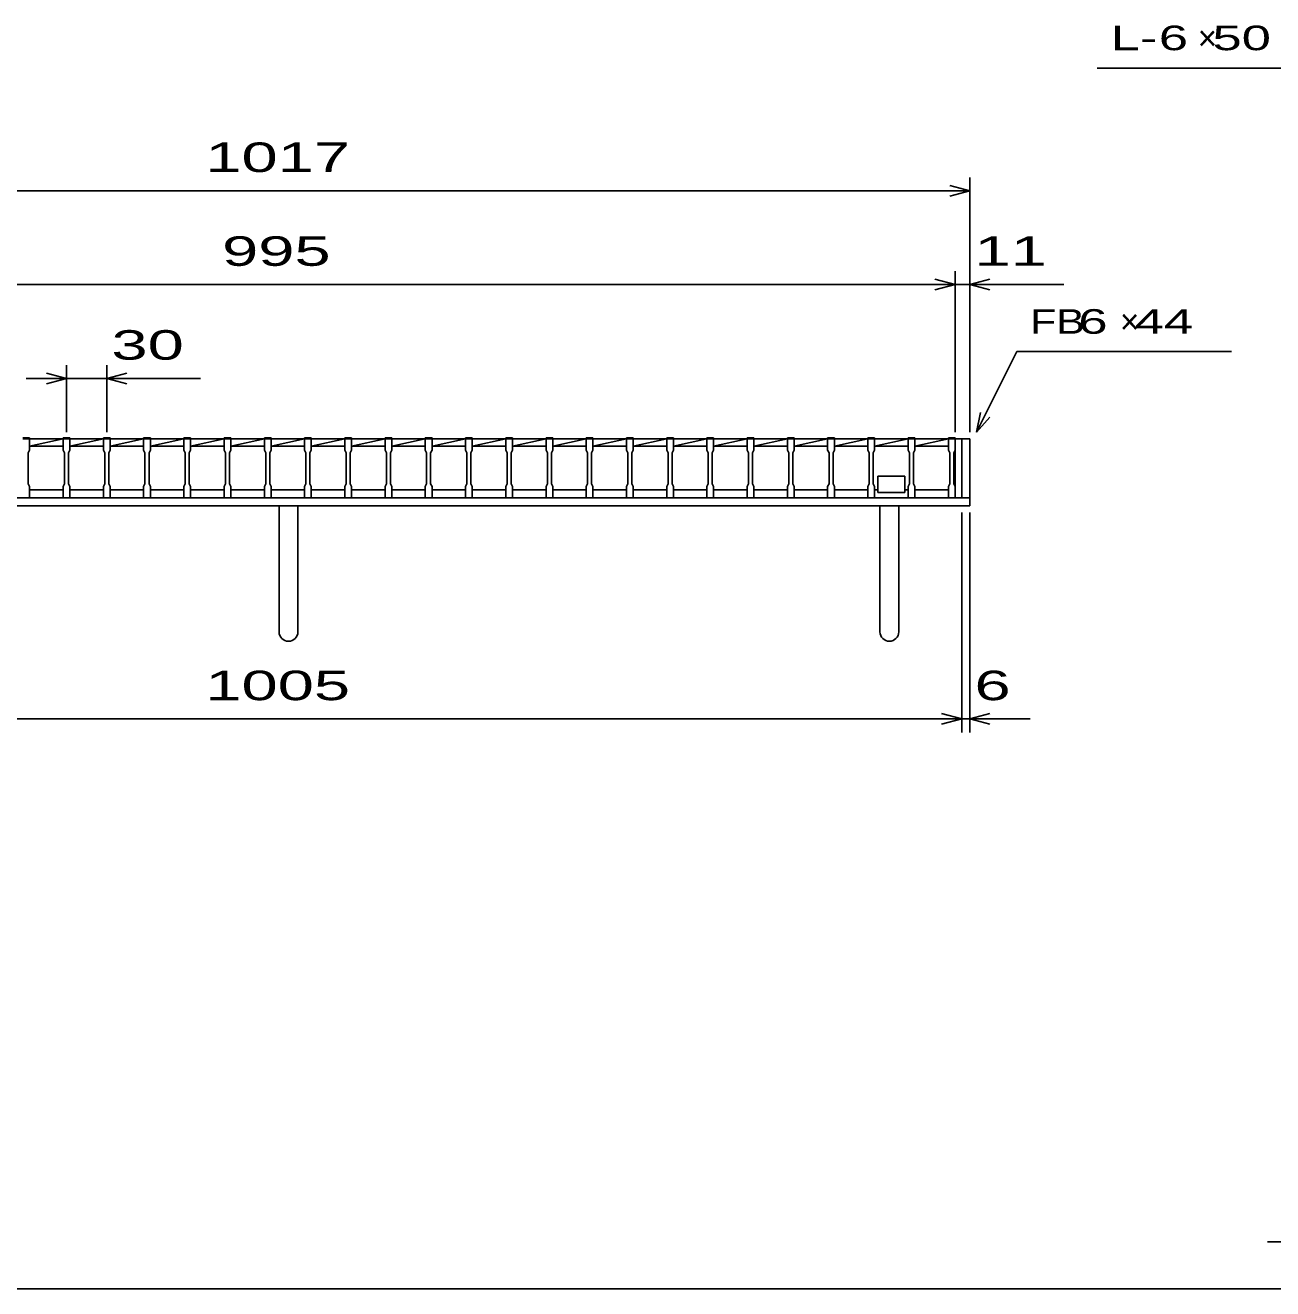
# Model space of a CAD drawing. Units: millimetres, scale not verified. Extents: x -1820 to 1731, y -1282 to 1054.
# Drawn here: x -1117 to -187, y -1146 to -204 of the extents above; entities that cross this region are included whole.
import ezdxf
from ezdxf.enums import TextEntityAlignment as Align

# ---------------------------------------------------------------- set-up
doc = ezdxf.new("R2010")
doc.units = ezdxf.units.MM
doc.header["$LTSCALE"] = 10
for name, color, linetype, lineweight in [('0_2', 150, 'Continuous', 25), ('16', 3, 'Continuous', 25), ('19', 6, 'Continuous', 25), ('22', 4, 'Continuous', 25), ('32', 4, 'Continuous', 25)]:
    doc.layers.add(name, color=color, linetype=linetype, lineweight=lineweight)
doc.styles.add('ベクトル', font='')
doc.styles.get('ベクトル').set_extended_font_data('ベクトル')

msp = doc.modelspace()

# ---------------------------------------------------------------- linework, layer by layer
at = {"layer": '0_2'}
msp.add_line((1731, -1146.5), (-1729, -1146.5), dxfattribs=at)
at = {"layer": '16'}
for p, q in [((-1119, -511.8), (-1114, -511.8)), ((-1114, -512.5), (-1119, -512.5)), ((-1114, -511.8), (-1114, -512.5)), ((-1114, -521), (-1114, -512.5)), ((-1114, -512.5), (-1089, -512.5)), ((-1114, -518), (-1089, -512.5)), ((-1114, -518), (-1089, -518)), ((-1089, -512.5), (-1089, -511.8)), ((-1089, -511.8), (-1084, -511.8)), ((-1089, -512.5), (-1089, -521)), ((-1084, -512.5), (-1089, -512.5)), ((-1084, -511.8), (-1084, -512.5)), ((-1084, -521), (-1084, -512.5)), ((-1084, -512.5), (-1059, -512.5)), ((-1084, -518), (-1059, -512.5)), ((-1084, -518), (-1059, -518)), ((-1059, -512.5), (-1059, -511.8)), ((-1059, -511.8), (-1054, -511.8)), ((-1059, -512.5), (-1059, -521)), ((-1054, -512.5), (-1059, -512.5)), ((-1054, -511.8), (-1054, -512.5)), ((-1054, -521), (-1054, -512.5)), ((-1054, -512.5), (-1029, -512.5)), ((-1054, -518), (-1029, -512.5)), ((-1054, -518), (-1029, -518)), ((-1029, -512.5), (-1029, -511.8)), ((-1029, -511.8), (-1024, -511.8)), ((-1029, -512.5), (-1029, -521)), ((-1024, -512.5), (-1029, -512.5)), ((-1024, -511.8), (-1024, -512.5)), ((-1024, -521), (-1024, -512.5)), ((-1024, -512.5), (-999, -512.5)), ((-1024, -518), (-999, -512.5)), ((-1024, -518), (-999, -518)), ((-999, -512.5), (-999, -511.8)), ((-999, -511.8), (-994, -511.8)), ((-999, -512.5), (-999, -521)), ((-994, -512.5), (-999, -512.5)), ((-994, -511.8), (-994, -512.5)), ((-994, -521), (-994, -512.5)), ((-994, -512.5), (-969, -512.5)), ((-994, -518), (-969, -512.5)), ((-994, -518), (-969, -518)), ((-969, -512.5), (-969, -511.8)), ((-969, -511.8), (-964, -511.8)), ((-969, -512.5), (-969, -521)), ((-964, -512.5), (-969, -512.5)), ((-964, -511.8), (-964, -512.5)), ((-964, -521), (-964, -512.5)), ((-964, -512.5), (-939, -512.5)), ((-964, -518), (-939, -512.5)), ((-964, -518), (-939, -518)), ((-939, -512.5), (-939, -511.8)), ((-939, -511.8), (-934, -511.8)), ((-939, -512.5), (-939, -521)), ((-934, -512.5), (-939, -512.5)), ((-934, -511.8), (-934, -512.5)), ((-934, -521), (-934, -512.5)), ((-934, -512.5), (-909, -512.5)), ((-934, -518), (-909, -512.5)), ((-934, -518), (-909, -518)), ((-909, -512.5), (-909, -511.8)), ((-909, -511.8), (-904, -511.8)), ((-909, -512.5), (-909, -521)), ((-904, -512.5), (-909, -512.5)), ((-904, -511.8), (-904, -512.5)), ((-904, -521), (-904, -512.5)), ((-904, -512.5), (-879, -512.5)), ((-904, -518), (-879, -512.5)), ((-904, -518), (-879, -518)), ((-879, -512.5), (-879, -511.8)), ((-879, -511.8), (-874, -511.8)), ((-879, -512.5), (-879, -521)), ((-874, -512.5), (-879, -512.5)), ((-874, -511.8), (-874, -512.5)), ((-874, -521), (-874, -512.5)), ((-874, -512.5), (-849, -512.5)), ((-874, -518), (-849, -512.5)), ((-874, -518), (-849, -518)), ((-849, -512.5), (-849, -511.8)), ((-849, -511.8), (-844, -511.8)), ((-849, -512.5), (-849, -521)), ((-844, -512.5), (-849, -512.5)), ((-844, -511.8), (-844, -512.5)), ((-844, -521), (-844, -512.5)), ((-844, -512.5), (-819, -512.5)), ((-844, -518), (-819, -512.5)), ((-844, -518), (-819, -518)), ((-819, -512.5), (-819, -511.8)), ((-819, -511.8), (-814, -511.8)), ((-819, -512.5), (-819, -521)), ((-814, -512.5), (-819, -512.5)), ((-814, -511.8), (-814, -512.5)), ((-814, -521), (-814, -512.5)), ((-814, -512.5), (-789, -512.5)), ((-814, -518), (-789, -512.5)), ((-814, -518), (-789, -518)), ((-789, -512.5), (-789, -511.8)), ((-789, -511.8), (-784, -511.8)), ((-789, -512.5), (-789, -521)), ((-784, -512.5), (-789, -512.5)), ((-784, -511.8), (-784, -512.5)), ((-784, -521), (-784, -512.5)), ((-784, -512.5), (-759, -512.5)), ((-784, -518), (-759, -512.5)), ((-784, -518), (-759, -518)), ((-759, -512.5), (-759, -511.8)), ((-759, -511.8), (-754, -511.8)), ((-759, -512.5), (-759, -521)), ((-754, -512.5), (-759, -512.5)), ((-754, -511.8), (-754, -512.5)), ((-754, -521), (-754, -512.5)), ((-754, -512.5), (-729, -512.5)), ((-754, -518), (-729, -512.5)), ((-754, -518), (-729, -518)), ((-729, -512.5), (-729, -511.8)), ((-729, -511.8), (-724, -511.8)), ((-729, -512.5), (-729, -521)), ((-724, -512.5), (-729, -512.5)), ((-724, -511.8), (-724, -512.5)), ((-724, -521), (-724, -512.5)), ((-724, -512.5), (-699, -512.5)), ((-724, -518), (-699, -512.5)), ((-724, -518), (-699, -518)), ((-699, -512.5), (-699, -511.8)), ((-699, -511.8), (-694, -511.8)), ((-699, -512.5), (-699, -521)), ((-694, -512.5), (-699, -512.5)), ((-694, -511.8), (-694, -512.5)), ((-694, -521), (-694, -512.5)), ((-694, -512.5), (-669, -512.5)), ((-694, -518), (-669, -512.5)), ((-694, -518), (-669, -518)), ((-669, -512.5), (-669, -511.8)), ((-669, -511.8), (-664, -511.8)), ((-669, -512.5), (-669, -521)), ((-664, -512.5), (-669, -512.5)), ((-664, -511.8), (-664, -512.5)), ((-664, -521), (-664, -512.5)), ((-664, -512.5), (-639, -512.5)), ((-664, -518), (-639, -512.5)), ((-664, -518), (-639, -518)), ((-639, -512.5), (-639, -511.8)), ((-639, -511.8), (-634, -511.8)), ((-639, -512.5), (-639, -521)), ((-634, -512.5), (-639, -512.5)), ((-634, -511.8), (-634, -512.5)), ((-634, -521), (-634, -512.5)), ((-634, -512.5), (-609, -512.5)), ((-634, -518), (-609, -512.5)), ((-634, -518), (-609, -518)), ((-609, -512.5), (-609, -511.8)), ((-609, -511.8), (-604, -511.8)), ((-609, -512.5), (-609, -521)), ((-604, -512.5), (-609, -512.5)), ((-604, -511.8), (-604, -512.5)), ((-604, -521), (-604, -512.5)), ((-604, -512.5), (-579, -512.5)), ((-604, -518), (-579, -512.5)), ((-604, -518), (-579, -518)), ((-579, -512.5), (-579, -511.8)), ((-579, -511.8), (-574, -511.8)), ((-579, -512.5), (-579, -521)), ((-574, -512.5), (-579, -512.5)), ((-574, -511.8), (-574, -512.5)), ((-574, -521), (-574, -512.5)), ((-574, -512.5), (-549, -512.5)), ((-574, -518), (-549, -512.5)), ((-574, -518), (-549, -518)), ((-549, -512.5), (-549, -511.8)), ((-549, -511.8), (-544, -511.8)), ((-549, -512.5), (-549, -521)), ((-544, -512.5), (-549, -512.5)), ((-544, -511.8), (-544, -512.5)), ((-544, -521), (-544, -512.5)), ((-544, -512.5), (-519, -512.5)), ((-544, -518), (-519, -512.5)), ((-544, -518), (-519, -518)), ((-519, -512.5), (-519, -511.8)), ((-519, -511.8), (-514, -511.8)), ((-519, -512.5), (-519, -521)), ((-514, -512.5), (-519, -512.5)), ((-514, -511.8), (-514, -512.5)), ((-514, -521), (-514, -512.5)), ((-514, -512.5), (-489, -512.5)), ((-514, -518), (-489, -512.5)), ((-514, -518), (-489, -518)), ((-489, -512.5), (-489, -511.8)), ((-489, -511.8), (-484, -511.8)), ((-489, -512.5), (-489, -521)), ((-484, -512.5), (-489, -512.5)), ((-484, -511.8), (-484, -512.5)), ((-484, -521), (-484, -512.5)), ((-484, -512.5), (-459, -512.5)), ((-484, -518), (-459, -512.5)), ((-484, -518), (-459, -518)), ((-459, -512.5), (-459, -511.8)), ((-459, -511.8), (-454, -511.8)), ((-459, -512.5), (-459, -521)), ((-454, -512.5), (-459, -512.5)), ((-454, -511.8), (-454, -512.5)), ((-454, -521), (-454, -512.5)), ((-454, -512.5), (-429, -512.5)), ((-454, -518), (-429, -512.5)), ((-454, -518), (-429, -518)), ((-429, -512.5), (-429, -511.8)), ((-429, -511.8), (-424, -511.8)), ((-429, -512.5), (-429, -521)), ((-424, -512.5), (-429, -512.5)), ((-424, -511.8), (-424, -512.5)), ((-424, -521), (-424, -512.5)), ((-424, -550.5), (-424, -512.5)), ((-1115, -523), (-1114, -521)), ((-1115, -546), (-1115, -523)), ((-1089, -521), (-1088, -523)), ((-1088, -523), (-1088, -546)), ((-1085, -523), (-1084, -521)), ((-1085, -546), (-1085, -523)), ((-1059, -521), (-1058, -523)), ((-1058, -523), (-1058, -546)), ((-1055, -523), (-1054, -521)), ((-1055, -546), (-1055, -523)), ((-1029, -521), (-1028, -523)), ((-1028, -523), (-1028, -546)), ((-1025, -523), (-1024, -521)), ((-1025, -546), (-1025, -523)), ((-999, -521), (-998, -523)), ((-998, -523), (-998, -546)), ((-995, -523), (-994, -521)), ((-995, -546), (-995, -523)), ((-969, -521), (-968, -523)), ((-968, -523), (-968, -546)), ((-965, -523), (-964, -521)), ((-965, -546), (-965, -523)), ((-939, -521), (-938, -523)), ((-938, -523), (-938, -546)), ((-935, -523), (-934, -521)), ((-935, -546), (-935, -523)), ((-909, -521), (-908, -523)), ((-908, -523), (-908, -546)), ((-905, -523), (-904, -521)), ((-905, -546), (-905, -523)), ((-879, -521), (-878, -523)), ((-878, -523), (-878, -546)), ((-875, -523), (-874, -521)), ((-875, -546), (-875, -523)), ((-849, -521), (-848, -523)), ((-848, -523), (-848, -546)), ((-845, -523), (-844, -521)), ((-845, -546), (-845, -523)), ((-819, -521), (-818, -523)), ((-818, -523), (-818, -546)), ((-815, -523), (-814, -521)), ((-815, -546), (-815, -523)), ((-789, -521), (-788, -523)), ((-788, -523), (-788, -546)), ((-785, -523), (-784, -521)), ((-785, -546), (-785, -523)), ((-759, -521), (-758, -523)), ((-758, -523), (-758, -546)), ((-755, -523), (-754, -521)), ((-755, -546), (-755, -523)), ((-729, -521), (-728, -523)), ((-728, -523), (-728, -546)), ((-725, -523), (-724, -521)), ((-725, -546), (-725, -523)), ((-699, -521), (-698, -523)), ((-698, -523), (-698, -546)), ((-695, -523), (-694, -521)), ((-695, -546), (-695, -523)), ((-669, -521), (-668, -523)), ((-668, -523), (-668, -546)), ((-665, -523), (-664, -521)), ((-665, -546), (-665, -523)), ((-639, -521), (-638, -523)), ((-638, -523), (-638, -546)), ((-635, -523), (-634, -521)), ((-635, -546), (-635, -523)), ((-609, -521), (-608, -523)), ((-608, -523), (-608, -546)), ((-605, -523), (-604, -521)), ((-605, -546), (-605, -523)), ((-579, -521), (-578, -523)), ((-578, -523), (-578, -546)), ((-575, -523), (-574, -521)), ((-575, -546), (-575, -523)), ((-549, -521), (-548, -523)), ((-548, -523), (-548, -546)), ((-545, -523), (-544, -521)), ((-545, -546), (-545, -523)), ((-519, -521), (-518, -523)), ((-518, -523), (-518, -546)), ((-515, -523), (-514, -521)), ((-515, -546), (-515, -523)), ((-489, -521), (-488, -523)), ((-488, -523), (-488, -546)), ((-485, -523), (-484, -521)), ((-485, -546), (-485, -523)), ((-459, -521), (-458, -523)), ((-458, -523), (-458, -546)), ((-455, -523), (-454, -521)), ((-455, -546), (-455, -523)), ((-429, -521), (-428, -523)), ((-428, -523), (-428, -546)), ((-425, -523), (-424, -521)), ((-425, -546), (-425, -523)), ((-1114, -548), (-1115, -546)), ((-1088, -546), (-1089, -548)), ((-1084, -548), (-1085, -546)), ((-1058, -546), (-1059, -548)), ((-1054, -548), (-1055, -546)), ((-1028, -546), (-1029, -548)), ((-1024, -548), (-1025, -546)), ((-998, -546), (-999, -548)), ((-994, -548), (-995, -546)), ((-968, -546), (-969, -548)), ((-964, -548), (-965, -546)), ((-938, -546), (-939, -548)), ((-934, -548), (-935, -546)), ((-908, -546), (-909, -548)), ((-904, -548), (-905, -546)), ((-878, -546), (-879, -548)), ((-874, -548), (-875, -546)), ((-848, -546), (-849, -548)), ((-844, -548), (-845, -546)), ((-818, -546), (-819, -548)), ((-814, -548), (-815, -546)), ((-788, -546), (-789, -548)), ((-784, -548), (-785, -546)), ((-758, -546), (-759, -548)), ((-754, -548), (-755, -546)), ((-728, -546), (-729, -548)), ((-724, -548), (-725, -546)), ((-698, -546), (-699, -548)), ((-694, -548), (-695, -546)), ((-668, -546), (-669, -548)), ((-664, -548), (-665, -546)), ((-638, -546), (-639, -548)), ((-634, -548), (-635, -546)), ((-608, -546), (-609, -548)), ((-604, -548), (-605, -546)), ((-578, -546), (-579, -548)), ((-574, -548), (-575, -546)), ((-548, -546), (-549, -548)), ((-544, -548), (-545, -546)), ((-518, -546), (-519, -548)), ((-514, -548), (-515, -546)), ((-488, -546), (-489, -548)), ((-484, -548), (-485, -546)), ((-481.5, -550.5), (-481.5, -540.5)), ((-481.5, -540.5), (-461.5, -540.5)), ((-461.5, -540.5), (-461.5, -552.5)), ((-458, -546), (-459, -548)), ((-454, -548), (-455, -546)), ((-428, -546), (-429, -548)), ((-424, -548), (-425, -546)), ((-1114, -556.5), (-1114, -548)), ((-1114, -550.5), (-1089, -550.5)), ((-1089, -548), (-1089, -556.5)), ((-1084, -556.5), (-1084, -548)), ((-1084, -550.5), (-1059, -550.5)), ((-1059, -548), (-1059, -556.5)), ((-1054, -556.5), (-1054, -548)), ((-1054, -550.5), (-1029, -550.5)), ((-1029, -548), (-1029, -556.5)), ((-1024, -556.5), (-1024, -548)), ((-1024, -550.5), (-999, -550.5)), ((-999, -548), (-999, -556.5)), ((-994, -556.5), (-994, -548)), ((-994, -550.5), (-969, -550.5)), ((-969, -548), (-969, -556.5)), ((-964, -556.5), (-964, -548)), ((-964, -550.5), (-939, -550.5)), ((-939, -548), (-939, -556.5)), ((-934, -556.5), (-934, -548)), ((-934, -550.5), (-909, -550.5)), ((-909, -548), (-909, -556.5)), ((-904, -556.5), (-904, -548)), ((-904, -550.5), (-879, -550.5)), ((-879, -548), (-879, -556.5)), ((-874, -556.5), (-874, -548)), ((-874, -550.5), (-849, -550.5)), ((-849, -548), (-849, -556.5)), ((-844, -556.5), (-844, -548)), ((-844, -550.5), (-819, -550.5)), ((-819, -548), (-819, -556.5)), ((-814, -556.5), (-814, -548)), ((-814, -550.5), (-789, -550.5)), ((-789, -548), (-789, -556.5)), ((-784, -556.5), (-784, -548)), ((-784, -550.5), (-759, -550.5)), ((-759, -548), (-759, -556.5)), ((-754, -556.5), (-754, -548)), ((-754, -550.5), (-729, -550.5)), ((-729, -548), (-729, -556.5)), ((-724, -556.5), (-724, -548)), ((-724, -550.5), (-699, -550.5)), ((-699, -548), (-699, -556.5)), ((-694, -556.5), (-694, -548)), ((-694, -550.5), (-669, -550.5)), ((-669, -548), (-669, -556.5)), ((-664, -556.5), (-664, -548)), ((-664, -550.5), (-639, -550.5)), ((-639, -548), (-639, -556.5)), ((-634, -556.5), (-634, -548)), ((-634, -550.5), (-609, -550.5)), ((-609, -548), (-609, -556.5)), ((-604, -556.5), (-604, -548)), ((-604, -550.5), (-579, -550.5)), ((-579, -548), (-579, -556.5)), ((-574, -556.5), (-574, -548)), ((-574, -550.5), (-549, -550.5)), ((-549, -548), (-549, -556.5)), ((-544, -556.5), (-544, -548)), ((-544, -550.5), (-519, -550.5)), ((-519, -548), (-519, -556.5)), ((-514, -556.5), (-514, -548)), ((-514, -550.5), (-489, -550.5)), ((-489, -548), (-489, -556.5)), ((-484, -556.5), (-484, -548)), ((-484, -550.5), (-481.5, -550.5)), ((-481.5, -552.5), (-481.5, -550.5)), ((-461.5, -552.5), (-481.5, -552.5)), ((-461.5, -550.5), (-459, -550.5)), ((-459, -548), (-459, -556.5)), ((-454, -556.5), (-454, -548)), ((-454, -550.5), (-429, -550.5)), ((-429, -548), (-429, -556.5)), ((-424, -556.5), (-424, -548)), ((-1119, -556.5), (-1114, -556.5)), ((-1089, -556.5), (-1084, -556.5)), ((-1059, -556.5), (-1054, -556.5)), ((-1029, -556.5), (-1024, -556.5)), ((-999, -556.5), (-994, -556.5)), ((-969, -556.5), (-964, -556.5)), ((-939, -556.5), (-934, -556.5)), ((-909, -556.5), (-904, -556.5)), ((-879, -556.5), (-874, -556.5)), ((-849, -556.5), (-844, -556.5)), ((-819, -556.5), (-814, -556.5)), ((-789, -556.5), (-784, -556.5)), ((-759, -556.5), (-754, -556.5)), ((-729, -556.5), (-724, -556.5)), ((-699, -556.5), (-694, -556.5)), ((-669, -556.5), (-664, -556.5)), ((-639, -556.5), (-634, -556.5)), ((-609, -556.5), (-604, -556.5)), ((-579, -556.5), (-574, -556.5)), ((-549, -556.5), (-544, -556.5)), ((-519, -556.5), (-514, -556.5)), ((-489, -556.5), (-484, -556.5)), ((-459, -556.5), (-454, -556.5)), ((-429, -556.5), (-424, -556.5))]:
    msp.add_line(p, q, dxfattribs=at)
at = {"layer": '19'}
for p, q in [((-413, -512.5), (-424, -512.5)), ((-419, -512.5), (-419, -556.5)), ((-413, -562.5), (-413, -512.5)), ((-1430, -562.5), (-413, -562.5)), ((-419, -556.5), (-1424, -556.5)), ((-928, -562.5), (-928, -656.5)), ((-914, -656.5), (-914, -562.5)), ((-480, -562.5), (-480, -656.5)), ((-466, -656.5), (-466, -562.5)), ((-419, -556.5), (-413, -556.5))]:
    msp.add_line(p, q, dxfattribs=at)
for centre in [(-921, -656.5), (-473, -656.5)]:
    msp.add_arc(centre, 7, 180, 0, dxfattribs=at)
at = {"layer": '22'}
for p, q in [((-318, -236), (-118, -236)), ((-413, -507.5), (-413, -317.5)), ((-1430, -327.5), (-413, -327.5)), ((-413, -327.5), (-428, -323.5)), ((-428, -331.5), (-413, -327.5)), ((-424, -397.5), (-439, -393.5)), ((-424, -507.5), (-424, -387.5)), ((-413, -507.5), (-413, -387.5)), ((-413, -397.5), (-398, -393.5)), ((-1419, -397.5), (-424, -397.5)), ((-439, -401.5), (-424, -397.5)), ((-424, -397.5), (-413, -397.5)), ((-398, -401.5), (-413, -397.5)), ((-413, -397.5), (-343, -397.5)), ((-408, -507.5), (-378, -447.5)), ((-378, -447.5), (-218, -447.5)), ((-1086.5, -507.5), (-1086.5, -457.5)), ((-1056.5, -457.5), (-1056.5, -507.5)), ((-1086.5, -467.5), (-1116.5, -467.5)), ((-1086.5, -467.5), (-1101.5, -463.5)), ((-1101.5, -471.5), (-1086.5, -467.5)), ((-1086.5, -467.5), (-1056.5, -467.5)), ((-1056.5, -467.5), (-1041.5, -463.5)), ((-1041.5, -471.5), (-1056.5, -467.5)), ((-1056.5, -467.5), (-986.5, -467.5)), ((-408, -507.5), (-405, -492.9)), ((-408, -507.5), (-398, -496.5)), ((-419, -731.5), (-419, -567.5)), ((-413, -731.5), (-413, -567.5)), ((-1424, -721.5), (-419, -721.5)), ((-419, -721.5), (-434, -717.5)), ((-434, -725.5), (-419, -721.5)), ((-419, -721.5), (-413, -721.5)), ((-413, -721.5), (-398, -717.5)), ((-398, -725.5), (-413, -721.5)), ((-413, -721.5), (-368, -721.5))]:
    msp.add_line(p, q, dxfattribs=at)
at = {"layer": '32'}
msp.add_line((64, -1111.5), (-191, -1111.5), dxfattribs=at)

# ---------------------------------------------------------------- texts
at = {"layer": '22', "color": 2, "style": 'ベクトル'}
for s, height, width, p in [('L-', 18.33, 1.6, (-308, -213.5)), (' 6 ', 18.33, 1.6, (-283, -213.5)), (' 50 ', 18.33, 1.6, (-243, -213.5)), (' 1017 ', 21.99, 1.65, (-996.5, -302.5)), (' 995 ', 21.99, 1.65, (-984, -372.5)), (' 11 ', 21.99, 1.65, (-423, -372.5)), ('FB', 18.33, 1.3, (-368, -425)), (' 6 ', 18.33, 1.6, (-343, -425)), (' 44 ', 18.33, 1.6, (-301, -425)), (' 30 ', 21.99, 1.65, (-1066.5, -442.5)), (' 1005 ', 21.99, 1.65, (-996.5, -696.5)), (' 6 ', 21.99, 1.65, (-423, -696.5))]:
    msp.add_text(s, height=height, dxfattribs=dict(at, width=width)).set_placement(p, align=Align.MIDDLE_LEFT)
for p in [(-243, -213.5), (-301, -425)]:
    msp.add_text('×', height=18.33, dxfattribs=at).set_placement(p, align=Align.MIDDLE_LEFT)

doc.saveas('drawing.dxf')
